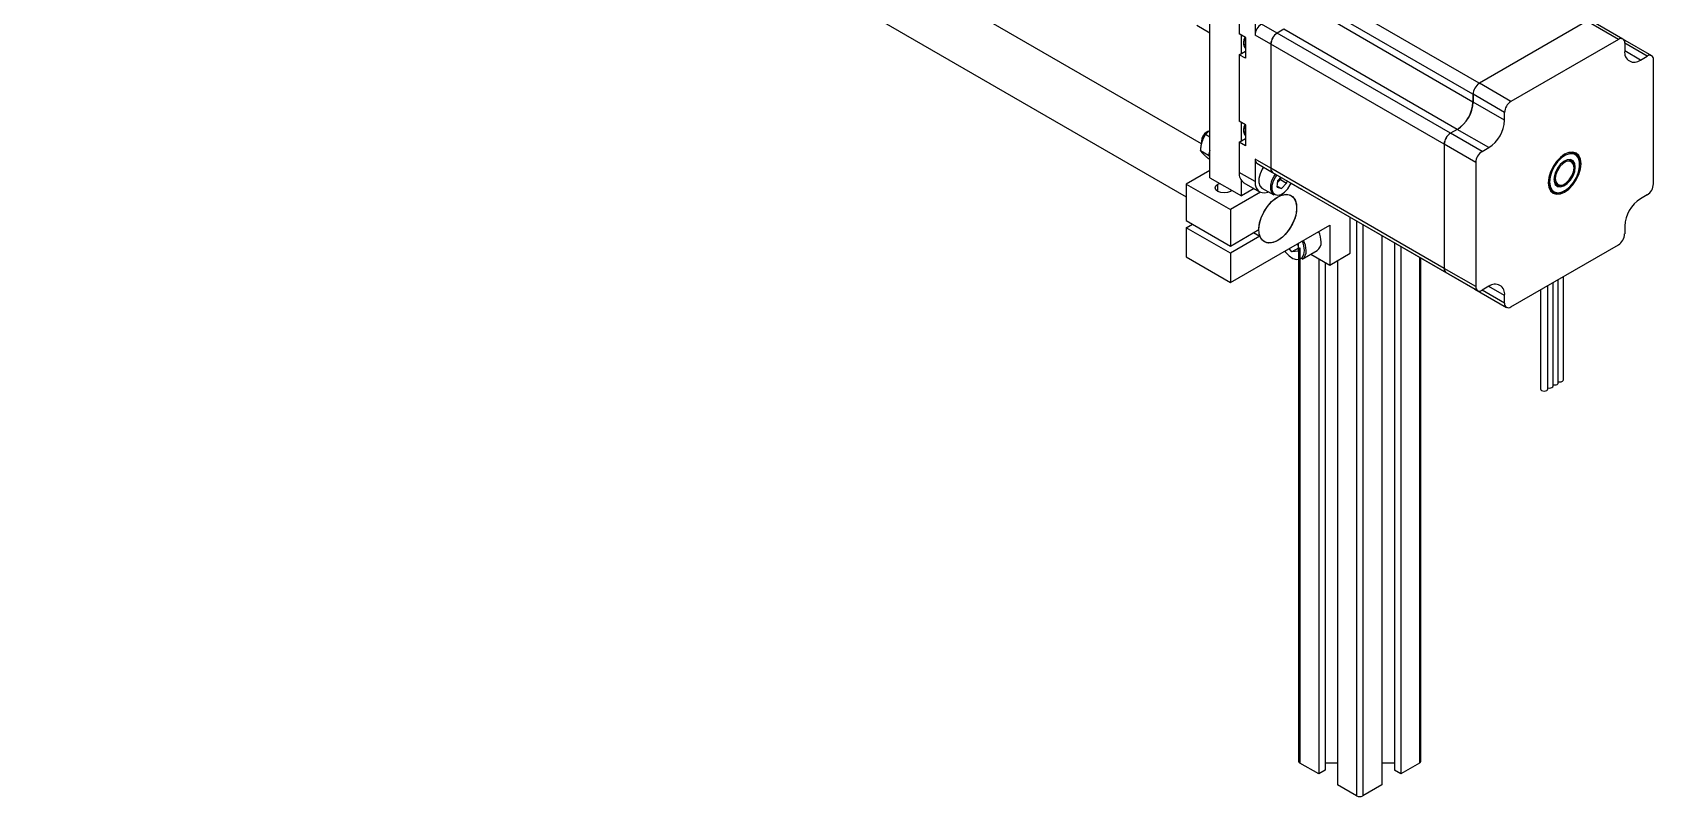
# Model space of a CAD drawing. Header units: millimetres. Extents: x -190 to 12889, y -227 to 3957.
# Drawn here: x 4035.3 to 4398.9, y 2045.7 to 2217 of the extents above; entities that cross this region are included whole.
import ezdxf

# ---------------------------------------------------------------- set-up
doc = ezdxf.new("R2010")
doc.units = ezdxf.units.MM
doc.header["$LTSCALE"] = 0.7
doc.layers.get('0').update_dxf_attribs({"color": 255})
doc.layers.add('AM_5', color=10, linetype='Continuous', lineweight=25)

# ---------------------------------------------------------------- blocks, each defined once
blk = doc.blocks.new('X_1')
at = {"color": 210, "linetype": 'Continuous', "lineweight": 25}
for p, q in [((4821.14, 2095.21), (4544.22, 2255.08)), ((4538.22, 2244.68), (4817.7, 2083.34))]:
    blk.add_line(p, q, dxfattribs=at)
at = {"color": 7, "linetype": 'Continuous', "lineweight": 25}
for p, q in [((4823, 2087.62), (4823, 2136.62)), ((4820.08, 2121.83), (4823, 2120.14)), ((4830.07, 2115.51), (4830.07, 2119.59)), ((4823, 2098.26), (4822.03, 2097.32)), ((4830.07, 2095.91), (4830.07, 2099.99)), ((4821.11, 2095.86), (4821.11, 2095.54)), ((4823, 2096.75), (4822.03, 2097.32)), ((4822.52, 2097.99), (4822.25, 2097.83)), ((4822.66, 2092.62), (4820.9, 2093.63)), ((4823, 2091.75), (4822.61, 2091.97)), ((4823, 2093.73), (4822.66, 2092.62)), ((4823, 2092.28), (4822.66, 2092.62)), ((4823, 2089.25), (4817.7, 2086.19)), ((4823, 2087.62), (4830.07, 2083.54)), ((4817.7, 2086.19), (4817.7, 2078.03)), ((4817.7, 2086.19), (4827.6, 2080.48)), ((4824.77, 2086.19), (4825.17, 2086.37)), ((4834.36, 2084.38), (4827.6, 2080.48)), ((4830.07, 2083.54), (4830.07, 2087.01)), ((4832.92, 2085.19), (4830.07, 2083.54)), ((4841.2, 2086.44), (4843.53, 2085.1)), ((4843.5, 2085.12), (4843.53, 2085.1)), ((4843.51, 2085.11), (4843.54, 2085.09)), ((4827.6, 2080.48), (4827.6, 2072.31)), ((4817.7, 2078.03), (4827.6, 2072.31)), ((4817.7, 2076.39), (4819.11, 2077.21)), ((4827.6, 2070.68), (4817.7, 2076.39)), ((4817.7, 2076.39), (4817.7, 2069.86)), ((4827.6, 2064.15), (4849.87, 2077)), ((4849.87, 2077), (4849.87, 2068.02)), ((4854.47, 2070.68), (4854.47, 2078.78)), ((4827.6, 2072.31), (4833.96, 2075.99)), ((4834.21, 2074.49), (4827.6, 2070.68)), ((4832.79, 2075.31), (4834.21, 2074.49)), ((4817.7, 2069.86), (4827.6, 2064.15)), ((4827.6, 2070.68), (4827.6, 2064.15)), ((4845.64, 2070.47), (4849.87, 2068.02)), ((4849.87, 2068.02), (4854.47, 2070.68))]:
    blk.add_line(p, q, dxfattribs=at)
at = {"color": 30, "linetype": 'Continuous', "lineweight": 25}
for p, q in [((4883.42, 2108.8), (4844.54, 2131.24)), ((4882, 2106.35), (4843.13, 2128.79)), ((4829.58, 2126.7), (4829.58, 2119.88)), ((4833.11, 2124.65), (4833.11, 2119.63)), ((4882, 2104.6), (4843.13, 2127.04)), ((4830.99, 2119.06), (4829.58, 2119.88)), ((4838.06, 2120.04), (4834.53, 2122.08)), ((4839.58, 2120.92), (4838.06, 2120.04)), ((4839.59, 2120.91), (4838.07, 2120.04)), ((4876.95, 2097.59), (4838.07, 2120.04)), ((4878.47, 2098.47), (4839.59, 2120.91)), ((4907.53, 2122.72), (4883.42, 2108.8)), ((4907.54, 2122.72), (4883.43, 2108.8)), ((4914.61, 2118.63), (4907.54, 2122.72)), ((4915.61, 2118.73), (4908.54, 2122.81)), ((4830.99, 2117.25), (4830.58, 2117.68)), ((4830.72, 2116.99), (4830.99, 2116.57)), ((4830.99, 2119.06), (4830.99, 2114.41)), ((4836.65, 2117.59), (4833.11, 2119.63)), ((4836.65, 2117.59), (4836.65, 2089.75)), ((4875.53, 2095.14), (4836.66, 2117.59)), ((4836.66, 2117.59), (4836.66, 2089.74)), ((4914.61, 2118.63), (4890.5, 2104.71)), ((4922.08, 2115), (4915.64, 2118.71)), ((4916.02, 2117.82), (4916.02, 2116.06)), ((4921.08, 2114.9), (4916.02, 2117.82)), ((4829.58, 2115.22), (4830.99, 2116.04)), ((4829.58, 2115.22), (4829.58, 2100.28)), ((4830.99, 2114.41), (4829.58, 2115.22)), ((4919.56, 2114.02), (4916.02, 2116.06)), ((4919.56, 2114.02), (4921.08, 2114.9)), ((4922.49, 2086.24), (4922.49, 2114.08)), ((4882, 2106.35), (4882, 2104.6)), ((4889.08, 2102.26), (4882.01, 2106.35)), ((4882.01, 2106.35), (4882.01, 2104.59)), ((4890.5, 2104.71), (4883.43, 2108.8)), ((4889.08, 2100.51), (4882.01, 2104.59)), ((4889.08, 2100.51), (4889.08, 2102.26)), ((4830.99, 2099.46), (4829.58, 2100.28)), ((4830.99, 2097.65), (4830.58, 2098.08)), ((4830.99, 2099.46), (4830.99, 2094.81)), ((4878.47, 2098.47), (4876.95, 2097.59)), ((4878.48, 2098.47), (4876.96, 2097.59)), ((4885.55, 2094.39), (4878.48, 2098.47)), ((4829.58, 2095.63), (4830.99, 2096.44)), ((4829.58, 2095.63), (4829.58, 2088.81)), ((4830.99, 2094.81), (4829.58, 2095.63)), ((4830.72, 2097.39), (4830.99, 2096.97)), ((4875.53, 2095.14), (4875.53, 2067.3)), ((4882.61, 2091.06), (4875.54, 2095.14)), ((4875.54, 2095.14), (4875.54, 2067.3)), ((4884.03, 2093.51), (4876.96, 2097.59)), ((4884.03, 2093.51), (4885.55, 2094.39)), ((4836.65, 2089.75), (4833.11, 2091.79)), ((4833.11, 2091.79), (4833.11, 2086.77)), ((4833.53, 2090.87), (4837.06, 2088.83)), ((4882.61, 2091.06), (4882.61, 2063.21)), ((4905.95, 2090.61), (4905.95, 2090.77)), ((4833.11, 2086.77), (4829.58, 2088.81)), ((4875.53, 2067.3), (4836.66, 2089.74)), ((4837.07, 2088.83), (4875.95, 2066.38)), ((4904.66, 2089.86), (4904.66, 2090.03)), ((4830.61, 2086.52), (4834.15, 2084.48)), ((4843.54, 2085.09), (4882.42, 2062.65)), ((4902.41, 2086.14), (4902.55, 2086.22)), ((4902.41, 2084.65), (4902.55, 2084.73)), ((4921.08, 2083.79), (4919.56, 2082.91)), ((4916.02, 2076.79), (4916.02, 2075.03)), ((4890.5, 2058.66), (4914.61, 2072.58)), ((4882.61, 2063.21), (4875.54, 2067.3)), ((4875.96, 2066.38), (4883.03, 2062.3)), ((4902.33, 2042.31), (4902.33, 2065.49)), ((4882.39, 2062.67), (4882.42, 2062.65)), ((4882.39, 2062.66), (4882.43, 2062.64)), ((4882.43, 2062.64), (4889.5, 2058.56)), ((4885.55, 2063.28), (4884.03, 2062.4)), ((4889.08, 2059.48), (4884.03, 2062.4)), ((4889.08, 2061.23), (4885.55, 2063.27)), ((4897.12, 2062.49), (4897.12, 2040.27)), ((4898.78, 2040.27), (4898.78, 2063.44)), ((4899.96, 2040.95), (4899.96, 2064.13)), ((4901.14, 2041.63), (4901.14, 2064.81)), ((4889.08, 2059.48), (4889.08, 2061.23))]:
    blk.add_line(p, q, dxfattribs=at)
at = {"color": 3, "linetype": 'Continuous', "lineweight": 25}
for p, q in [((4838.92, 2087.76), (4838.22, 2087.03)), ((4838.22, 2086.62), (4838.8, 2087.23)), ((4838.85, 2087.69), (4838.8, 2087.23)), ((4838.8, 2087.23), (4840.21, 2086.41)), ((4834.64, 2085.32), (4837.33, 2083.77)), ((4838.06, 2085.5), (4838.22, 2087.03)), ((4838.06, 2085.5), (4839.05, 2085.19)), ((4838.09, 2085.75), (4839.05, 2085.19)), ((4838.17, 2086.57), (4838.22, 2086.62)), ((4838.17, 2086.57), (4838.22, 2086.62)), ((4839.05, 2085.19), (4840.21, 2086.41)), ((4840.27, 2086.98), (4840.21, 2086.41)), ((4842.83, 2072.42), (4842.55, 2072.77)), ((4842.83, 2071.13), (4842.83, 2072.94)), ((4841.39, 2071), (4840.78, 2071.75)), ((4842.83, 2071.83), (4841.39, 2071)), ((4842.83, 2071.13), (4841.39, 2071)), ((4843.69, 2069.34), (4847.05, 2071.28))]:
    blk.add_line(p, q, dxfattribs=at)
at = {"color": 8, "linetype": 'Continuous', "lineweight": 25}
blk.add_line((4824.77, 2084.56), (4824.77, 2086.19), dxfattribs=at)
at = {"color": 5, "linetype": 'Continuous', "lineweight": 25}
for p, q in [((4855.88, 2077.97), (4855.88, 1949.01)), ((4857.3, 2077.15), (4857.3, 1949.01)), ((4861.54, 2074.7), (4861.54, 1951.46)), ((4864.37, 2073.07), (4864.37, 1954.73)), ((4842.86, 2072.07), (4842.86, 1956.77)), ((4843.16, 2071.9), (4843.16, 1956.36)), ((4847.4, 2069.45), (4847.4, 1953.91)), ((4851.64, 2069.04), (4851.64, 1951.46)), ((4865.78, 2072.25), (4865.78, 1953.91)), ((4870.03, 2069.8), (4870.03, 1956.36)), ((4870.32, 1956.77), (4870.32, 2069.63)), ((4848.81, 2068.63), (4848.81, 1954.73)), ((4847.4, 1953.91), (4843.16, 1956.36)), ((4851.64, 1956.33), (4848.81, 1956.33)), ((4864.37, 1956.33), (4861.54, 1956.33)), ((4870.03, 1956.36), (4865.78, 1953.91)), ((4848.81, 1954.73), (4847.4, 1953.91)), ((4865.78, 1953.91), (4864.37, 1954.73)), ((4855.88, 1949.01), (4851.64, 1951.46)), ((4861.54, 1951.46), (4857.3, 1949.01))]:
    blk.add_line(p, q, dxfattribs=at)
at = {"color": 7, "linetype": 'Continuous', "lineweight": 25, "flags": 128}
for points in [[(4822.88, 2098.15), (4822.52, 2097.99), (4821.98, 2097.56)], [(4827.91, 2084.79), (4827.6, 2084.56), (4826.95, 2084.31), (4826.18, 2084.22), (4825.42, 2084.31), (4824.77, 2084.56), (4824.34, 2084.93), (4824.18, 2085.38), (4824.34, 2085.82), (4824.77, 2086.19), (4824.77, 2086.19)], [(4833.96, 2075.99), (4834.09, 2077.26), (4834.47, 2078.61), (4835.08, 2079.94), (4835.88, 2081.19), (4836.82, 2082.27), (4837.85, 2083.11), (4838.89, 2083.67), (4839.9, 2083.9), (4840.8, 2083.81), (4841.54, 2083.39), (4842.08, 2082.66), (4842.39, 2081.68), (4842.44, 2080.5), (4842.23, 2079.19), (4841.77, 2077.84), (4841.1, 2076.52), (4840.25, 2075.32), (4839.28, 2074.31), (4838.24, 2073.55), (4837.2, 2073.09), (4836.22, 2072.96), (4835.36, 2073.16), (4834.67, 2073.68), (4834.21, 2074.49)], [(4835.25, 2080.24), (4836.1, 2081.47), (4837.08, 2082.51), (4838.13, 2083.29), (4839.19, 2083.77), (4840.18, 2083.91), (4841.05, 2083.71), (4841.75, 2083.18), (4842.22, 2082.35), (4842.43, 2081.27), (4842.39, 2080.02), (4842.08, 2078.66), (4841.52, 2077.3), (4840.76, 2076), (4839.84, 2074.86), (4838.81, 2073.94), (4837.75, 2073.3), (4836.72, 2072.99), (4835.77, 2073.02), (4834.99, 2073.39), (4834.4, 2074.07), (4834.05, 2075.03), (4833.97, 2076.21), (4834.15, 2077.52), (4834.58, 2078.89), (4835.25, 2080.24)]]:
    blk.add_lwpolyline(points, dxfattribs=at)
at = {"color": 30, "linetype": 'Continuous', "lineweight": 25, "flags": 128}
for points in [[(4906.23, 2090.77), (4906.1, 2091.8), (4905.74, 2092.61), (4905.15, 2093.15), (4904.39, 2093.39), (4903.5, 2093.3), (4902.55, 2092.89), (4901.6, 2092.2), (4900.71, 2091.26), (4899.95, 2090.15), (4899.37, 2088.93), (4899, 2087.7), (4898.88, 2086.52), (4899, 2085.5), (4899.37, 2084.69), (4899.95, 2084.14), (4900.71, 2083.91), (4901.6, 2084), (4902.55, 2084.4), (4903.5, 2085.1), (4904.39, 2086.03), (4905.15, 2087.15), (4905.74, 2088.36), (4906.1, 2089.6), (4906.23, 2090.77)], [(4899.16, 2086.69), (4899.28, 2085.7), (4899.65, 2084.94), (4900.24, 2084.45), (4900.99, 2084.27), (4901.86, 2084.41), (4902.78, 2084.87), (4903.69, 2085.61), (4904.51, 2086.58), (4905.19, 2087.69), (4905.67, 2088.88), (4905.91, 2090.05), (4905.91, 2091.12), (4905.67, 2092.01), (4905.19, 2092.64), (4904.51, 2092.98), (4903.69, 2093), (4902.78, 2092.69), (4901.86, 2092.09), (4900.99, 2091.23), (4900.24, 2090.17), (4899.65, 2089.01), (4899.28, 2087.82), (4899.16, 2086.69)], [(4904.94, 2090.03), (4904.81, 2090.85), (4904.44, 2091.43), (4903.86, 2091.71), (4903.14, 2091.66), (4902.36, 2091.28), (4901.59, 2090.62), (4900.94, 2089.74), (4900.45, 2088.75), (4900.2, 2087.74), (4900.2, 2086.84), (4900.45, 2086.12), (4900.94, 2085.69), (4901.59, 2085.57), (4902.36, 2085.79), (4903.14, 2086.31), (4903.86, 2087.09), (4904.44, 2088.04), (4904.81, 2089.06), (4904.94, 2090.03)], [(4900.45, 2087.43), (4900.58, 2086.68), (4900.94, 2086.16), (4901.5, 2085.94), (4902.19, 2086.04), (4902.92, 2086.47), (4903.6, 2087.15), (4904.16, 2088.02), (4904.53, 2088.96), (4904.66, 2089.86), (4904.53, 2090.62), (4904.16, 2091.14), (4903.6, 2091.36), (4902.92, 2091.25), (4902.19, 2090.83), (4901.5, 2090.14), (4900.94, 2089.28), (4900.58, 2088.34), (4900.45, 2087.43)], [(4905.95, 2090.77), (4905.82, 2091.8), (4905.43, 2092.59), (4904.82, 2093.11), (4904.04, 2093.29), (4903.13, 2093.14), (4902.41, 2092.81)], [(4904.66, 2090.03), (4904.52, 2090.83), (4904.13, 2091.39), (4903.53, 2091.62), (4902.8, 2091.51), (4902.48, 2091.36)], [(4900.17, 2087.35), (4900.3, 2086.62), (4900.69, 2086.07), (4901.29, 2085.84), (4902.02, 2085.95), (4902.41, 2086.14)], [(4833.11, 2086.77), (4833.18, 2086.01), (4833.38, 2085.36), (4833.71, 2084.84), (4834.15, 2084.48), (4834.69, 2084.28), (4835.3, 2084.25), (4835.96, 2084.41), (4836.12, 2084.47)], [(4898.88, 2086.69), (4898.91, 2086.15), (4899.17, 2085.23), (4899.67, 2084.57), (4900.37, 2084.22), (4901.23, 2084.2), (4902.17, 2084.52), (4902.41, 2084.65)], [(4897.12, 2040.27), (4897.19, 2040.08), (4897.37, 2039.93)], [(4897.37, 2039.93), (4897.64, 2039.82), (4897.95, 2039.79), (4898.27, 2039.82), (4898.54, 2039.93), (4898.72, 2040.08), (4898.78, 2040.27)], [(4898.78, 2040.51), (4898.82, 2040.5), (4899.13, 2040.47), (4899.45, 2040.5), (4899.72, 2040.61), (4899.9, 2040.76), (4899.96, 2040.95)], [(4899.96, 2041.19), (4900, 2041.19), (4900.31, 2041.15), (4900.63, 2041.19), (4900.9, 2041.29), (4901.08, 2041.45), (4901.14, 2041.63)], [(4901.14, 2041.88), (4901.18, 2041.87), (4901.5, 2041.83), (4901.81, 2041.87), (4902.08, 2041.97), (4902.26, 2042.13), (4902.33, 2042.31)]]:
    blk.add_lwpolyline(points, dxfattribs=at)
at = {"color": 3, "linetype": 'Continuous', "lineweight": 25, "flags": 128}
for points in [[(4835.05, 2089.99), (4834.75, 2089.55), (4834.24, 2088.53), (4833.96, 2087.48), (4833.94, 2086.53), (4834.19, 2085.78), (4834.64, 2085.32)], [(4837.33, 2083.77), (4836.87, 2084.23), (4836.63, 2084.98), (4836.64, 2085.93), (4836.92, 2086.98), (4837.44, 2088), (4837.74, 2088.44)], [(4837.99, 2088.3), (4837.67, 2087.85), (4837.19, 2086.88), (4836.92, 2085.9), (4836.91, 2085), (4837.14, 2084.29), (4837.6, 2083.85), (4837.63, 2083.83)], [(4837.63, 2083.83), (4838.23, 2083.71), (4838.97, 2083.9), (4839.74, 2084.4), (4840.45, 2085.15), (4841.03, 2086.07), (4841.2, 2086.44)], [(4839.77, 2071.17), (4839.97, 2070.91), (4840.76, 2070.1), (4841.6, 2069.54), (4842.42, 2069.28), (4843.15, 2069.35), (4843.72, 2069.73), (4844.09, 2070.4), (4844.22, 2071.29)]]:
    blk.add_lwpolyline(points, dxfattribs=at)
at = {"color": 30, "linetype": 'Continuous', "lineweight": 25}
for centre, radius, start, end in [((4836.19, 2119.49), 3.07, 122.6055, 177.3945), ((4839.72, 2117.45), 3.07, 122.6055, 177.3945), ((4839.73, 2117.45), 3.07, 122.6055, 177.3945), ((4915.16, 2117.96), 0.873, 350.786, 129.2033), ((4918.18, 2115.71), 2.18, 170.786, 309.2033), ((4921.63, 2114.22), 0.873, 350.786, 129.2033), ((4885.07, 2106.21), 3.07, 122.6055, 177.3945), ((4885.08, 2106.21), 3.07, 122.6055, 177.3945), ((4874.29, 2104.97), 7.76, 302.6055, 357.3945), ((4874.33, 2104.94), 7.68, 302.6055, 357.3945), ((4874.33, 2104.94), 7.68, 302.6055, 357.3945), ((4892.15, 2102.12), 3.07, 122.6055, 177.3945), ((4881.41, 2100.86), 7.68, 302.6055, 357.3945), ((4878.6, 2095), 3.07, 122.6055, 177.3945), ((4878.61, 2095), 3.07, 122.6055, 177.3945), ((4834.07, 2091.67), 0.959, 172.7442, 235.9436), ((4885.68, 2090.92), 3.07, 122.6055, 177.3945), ((4831.96, 2088.5), 2.4, 172.7442, 235.9436), ((4837.6, 2089.63), 0.959, 172.7442, 235.9436), ((4837.61, 2089.62), 0.959, 172.7442, 235.9436), ((4919.42, 2086.38), 3.07, 302.6055, 357.3945), ((4923.7, 2076.44), 7.68, 122.6055, 177.3945), ((4912.95, 2075.17), 3.07, 302.6055, 357.3945), ((4876.49, 2067.18), 0.959, 172.7442, 235.9436), ((4876.49, 2067.18), 0.959, 172.7442, 235.9436), ((4883.47, 2063.07), 0.873, 170.786, 309.2033), ((4886.93, 2061.58), 2.18, 350.786, 129.2033), ((4889.94, 2059.34), 0.873, 170.786, 309.2033)]:
    blk.add_arc(centre, radius, start, end, dxfattribs=at)
at = {"color": 7, "linetype": 'Continuous', "lineweight": 25}
for centre, radius, start, end in [((4823.5, 2095.79), 2.39, 121.6145, 178.3909), ((4823.97, 2095.51), 2.85, 134.2551, 185.0531), ((4841.95, 2073.03), 5.98, 1.8627, 24.384)]:
    blk.add_arc(centre, radius, start, end, dxfattribs=at)
at = {"color": 3, "linetype": 'Continuous', "lineweight": 25}
for centre, radius, start, end in [((4836.35, 2088.38), 2.56, 316.7206, 343.5053), ((4844.68, 2074.69), 2.86, 221.8961, 229.7402), ((4838.58, 2071.1), 5.64, 1.8717, 24.5528), ((4838.57, 2071.09), 6, 1.8921, 24.9387), ((4845.86, 2072.99), 2.08, 304.8223, 6.4898), ((4842.5, 2071.05), 2.08, 304.8223, 6.4898)]:
    blk.add_arc(centre, radius, start, end, dxfattribs=at)
at = {"color": 5, "linetype": 'Continuous', "lineweight": 25}
for centre, radius, start, end in [((4843.36, 1956.82), 0.503, 185.6948, 245.6253), ((4869.82, 1956.82), 0.503, 294.3747, 354.3052), ((4856.59, 1950.38), 1.54, 242.6097, 297.3903)]:
    blk.add_arc(centre, radius, start, end, dxfattribs=at)
at = {"color": 30, "linetype": 'Continuous', "lineweight": 25}
for points, knots in [([(4830.58, 2118.25), (4830.56, 2118.21), (4830.53, 2118.08), (4830.53, 2117.95), (4830.53, 2117.86)], [0, 0, 0, 0, 0.324037, 1, 1, 1, 1]), ([(4830.53, 2117.86), (4830.53, 2117.69), (4830.53, 2117.44), (4830.64, 2117.22), (4830.68, 2117.16)], [0, 0, 0, 0, 0.682731, 1, 1, 1, 1]), ([(4830.87, 2119.15), (4830.83, 2119.08), (4830.66, 2118.79), (4830.61, 2118.48), (4830.58, 2118.25)], [0, 0, 0, 0, 0.273645, 1, 1, 1, 1]), ([(4830.92, 2118.99), (4830.84, 2118.82), (4830.62, 2118.37), (4830.6, 2117.94), (4830.58, 2117.68)], [0, 0, 0, 0, 0.379887, 1, 1, 1, 1]), ([(4830.58, 2117.68), (4830.58, 2117.42), (4830.59, 2117.15), (4830.72, 2117), (4830.73, 2116.99)], [0, 0, 0, 0, 0.930412, 1, 1, 1, 1]), ([(4830.58, 2098.66), (4830.56, 2098.61), (4830.53, 2098.48), (4830.53, 2098.35), (4830.53, 2098.26)], [0, 0, 0, 0, 0.324037, 1, 1, 1, 1]), ([(4830.53, 2098.26), (4830.53, 2098.09), (4830.53, 2097.84), (4830.64, 2097.63), (4830.68, 2097.56)], [0, 0, 0, 0, 0.682731, 1, 1, 1, 1]), ([(4830.87, 2099.55), (4830.83, 2099.48), (4830.66, 2099.2), (4830.61, 2098.88), (4830.58, 2098.66)], [0, 0, 0, 0, 0.273645, 1, 1, 1, 1]), ([(4830.92, 2099.39), (4830.84, 2099.22), (4830.62, 2098.77), (4830.6, 2098.35), (4830.58, 2098.08)], [0, 0, 0, 0, 0.379887, 1, 1, 1, 1]), ([(4830.58, 2098.08), (4830.58, 2097.82), (4830.59, 2097.55), (4830.72, 2097.4), (4830.73, 2097.39)], [0, 0, 0, 0, 0.930412, 1, 1, 1, 1])]:
    blk.add_open_spline(points, degree=3, knots=knots, dxfattribs=at)
at = {"color": 7, "linetype": 'Continuous', "lineweight": 25}
for points, knots in [([(4820.9, 2093.63), (4820.91, 2093.72), (4820.92, 2093.89), (4820.95, 2094.19), (4821, 2094.52), (4821.06, 2094.89), (4821.14, 2095.25), (4821.21, 2095.48), (4821.25, 2095.6)], [0, 0, 0, 0, 0.128544, 0.257186, 0.441523, 0.626324, 0.812815, 1, 1, 1, 1]), ([(4821.25, 2095.6), (4821.27, 2095.68), (4821.33, 2095.85), (4821.47, 2096.23), (4821.69, 2096.73), (4821.92, 2097.12), (4822.03, 2097.32)], [0, 0, 0, 0, 0.134092, 0.268456, 0.632398, 1, 1, 1, 1]), ([(4820.9, 2093.63), (4820.98, 2093.53), (4821.13, 2093.33), (4821.4, 2093.07), (4821.54, 2092.93)], [0, 0, 0, 0, 0.495458, 1, 1, 1, 1]), ([(4821.54, 2092.93), (4821.56, 2092.91), (4821.64, 2092.83), (4821.81, 2092.67), (4822.06, 2092.45), (4822.32, 2092.22), (4822.52, 2092.05), (4822.61, 2091.97)], [0, 0, 0, 0, 0.070002, 0.299772, 0.530804, 0.765012, 1, 1, 1, 1])]:
    blk.add_open_spline(points, degree=3, knots=knots, dxfattribs=at)

msp = doc.modelspace()

# ---------------------------------------------------------------- block references
at = {"layer": 'AM_5'}
msp.add_blockref('X_1', (-523.6263, 96.8232), dxfattribs=at)

doc.saveas('drawing.dxf')
